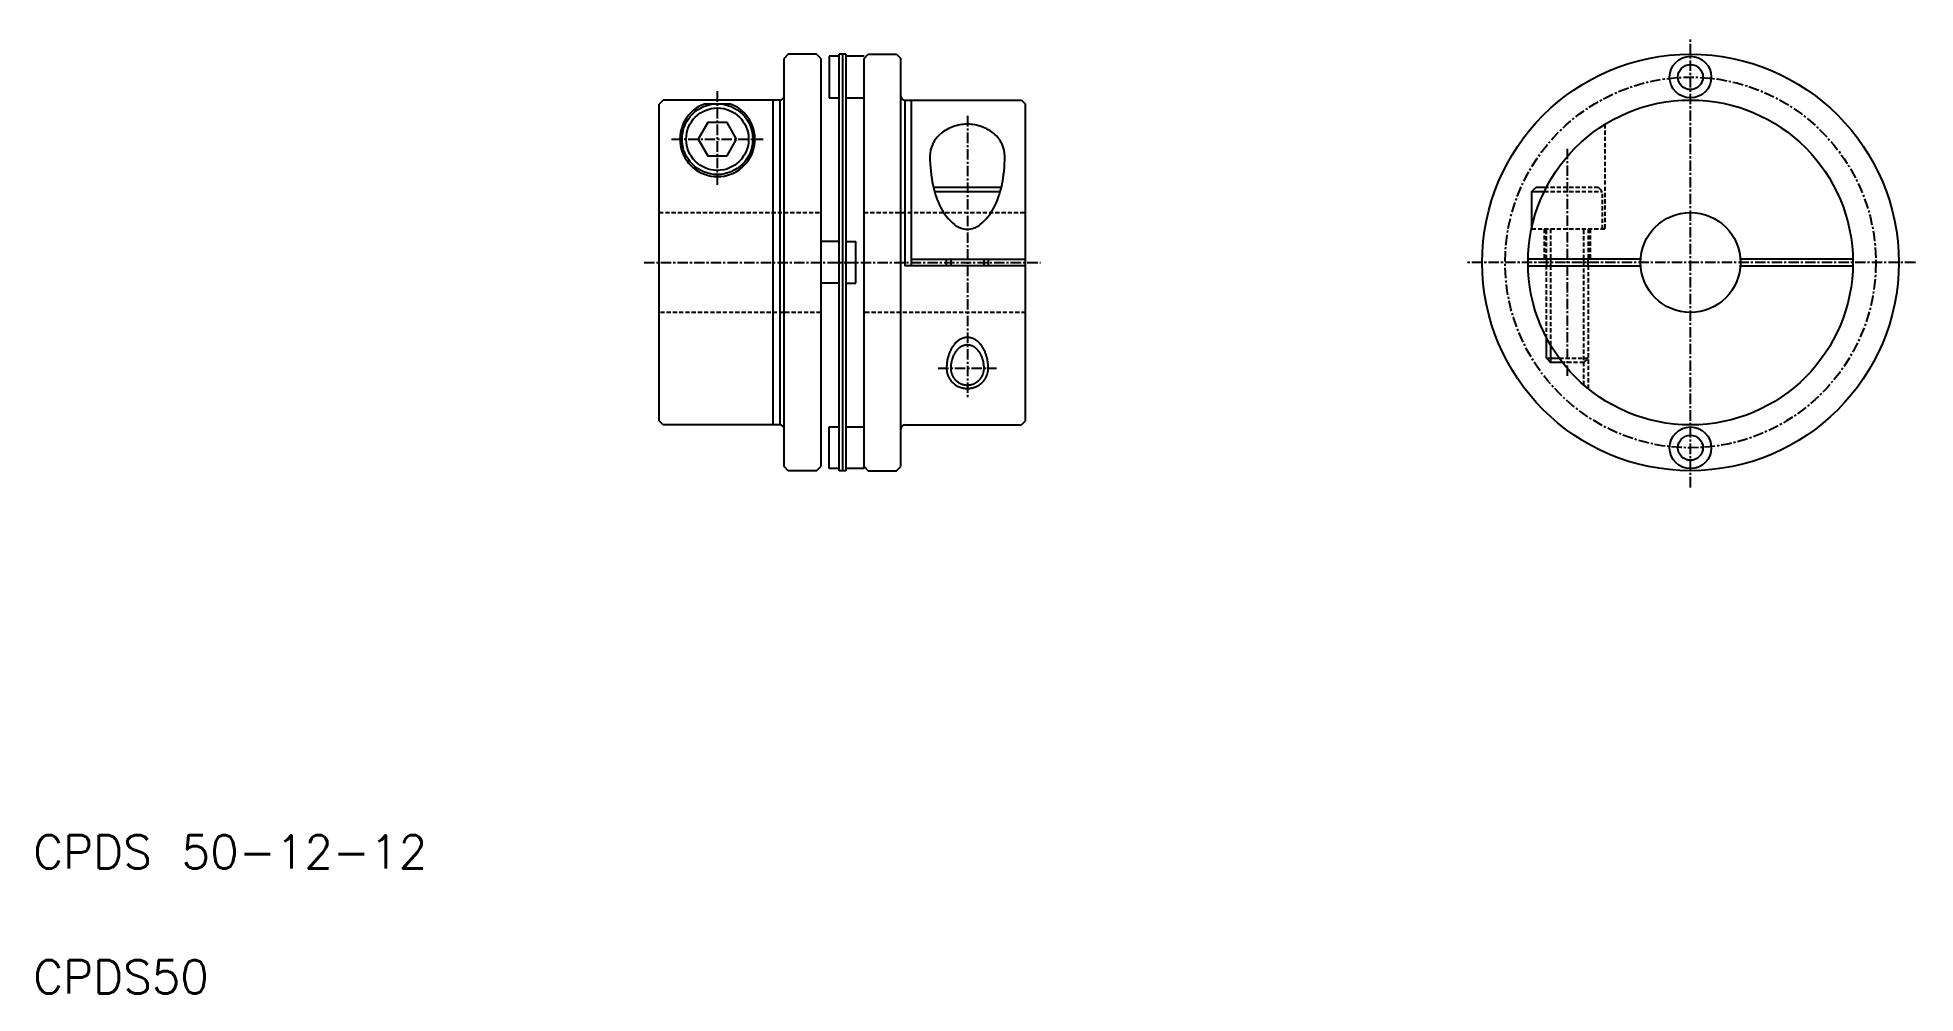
# Model space of a CAD drawing. Extents: x 11 to 236, y 10 to 125.
import ezdxf

# ---------------------------------------------------------------- set-up
doc = ezdxf.new("R2010")
doc.units = 0
doc.linetypes.add('CENTER', pattern=[2, 1.25, -0.25, 0.25, -0.25])
doc.linetypes.add('DASHED', pattern=[0.75, 0.5, -0.25])
doc.layers.get('0').update_dxf_attribs({"linetype": 'CONTINUOUS'})
doc.layers.add('CENTER', color=1, linetype='CENTER')
doc.styles.get("Standard").update_dxf_attribs({"font": 'txt.shx', "width": 0.7, "bigfont": 'bigfont.shx'})

msp = doc.modelspace()

# ---------------------------------------------------------------- linework, layer by layer
at = {"color": 7, "linetype": 'CONTINUOUS'}
for p, q in [((100.62, 122.75), (100.12, 122.25)), ((100.12, 73.25), (100.12, 122.25)), ((104.02, 122.75), (100.62, 122.75)), ((104.52, 122.25), (104.02, 122.75)), ((104.52, 122.25), (104.52, 73.25)), ((105.52, 122.5), (105.52, 117.5)), ((106.72, 122.5), (105.52, 122.5)), ((106.72, 72.75), (106.72, 122.75)), ((107.52, 122.75), (106.72, 122.75)), ((107.12, 122.75), (107.12, 72.75)), ((107.52, 122.75), (107.52, 72.75)), ((109.72, 122.5), (107.52, 122.5)), ((109.72, 122.25), (110.22, 122.75)), ((109.72, 73), (109.72, 122.25)), ((110.22, 122.75), (113.62, 122.75)), ((113.62, 122.75), (114.12, 122.25)), ((114.12, 73.25), (114.12, 122.25)), ((85.62, 117.25), (85.12, 116.75)), ((99.62, 117.25), (85.62, 117.25)), ((98.82, 78.25), (98.82, 117.25)), ((99.62, 117.25), (99.62, 78.25)), ((105.52, 117.5), (106.72, 117.5)), ((107.52, 117.5), (109.72, 117.5)), ((114.62, 117.25), (114.62, 97.35)), ((114.62, 117.25), (128.62, 117.25)), ((115.42, 97.35), (115.42, 117.25)), ((128.62, 117.25), (129.12, 116.75)), ((85.12, 78.75), (85.12, 116.75)), ((90.64, 116.8), (93.6, 116.8)), ((129.12, 78.75), (129.12, 116.75)), ((90.97, 114.55), (89.81, 112.55)), ((93.28, 114.55), (90.97, 114.55)), ((94.43, 112.55), (93.28, 114.55)), ((89.81, 112.55), (90.97, 110.55)), ((90.97, 110.55), (93.28, 110.55)), ((93.28, 110.55), (94.43, 112.55)), ((126.2, 106.75), (118.04, 106.75)), ((118.18, 106.25), (126.07, 106.25)), ((189.87, 106.25), (190.37, 106.75)), ((189.87, 101.91), (189.87, 106.25)), ((189.87, 106.25), (191.37, 106.25)), ((191.62, 106.75), (190.37, 106.75)), ((106.72, 100.25), (104.52, 100.25)), ((107.52, 100.25), (108.72, 100.25)), ((108.72, 95.25), (108.72, 100.25)), ((129.12, 97.35), (114.62, 97.35)), ((115.42, 98.15), (129.12, 98.15)), ((119.62, 97.35), (119.62, 98.15)), ((124.62, 98.15), (124.62, 97.35)), ((202.94, 98.15), (189.43, 98.15)), ((189.43, 97.35), (202.94, 97.35)), ((191.62, 98.15), (191.62, 97.35)), ((196.62, 97.35), (196.62, 98.15)), ((228.42, 98.15), (214.91, 98.15)), ((214.91, 97.35), (228.42, 97.35)), ((218.29, 97.35), (218.29, 97.35)), ((221.66, 97.35), (221.66, 97.35)), ((106.72, 95.25), (104.52, 95.25)), ((107.52, 95.25), (108.72, 95.25)), ((191.62, 86.25), (191.62, 88.66)), ((191.62, 86.25), (193.18, 86.25)), ((191.62, 86.25), (192.12, 85.75)), ((193.55, 85.75), (192.12, 85.75)), ((85.62, 78.25), (85.12, 78.75)), ((99.62, 78.25), (85.62, 78.25)), ((105.52, 73), (105.52, 78)), ((105.52, 78), (106.72, 78)), ((107.52, 78), (109.72, 78)), ((114.62, 78.25), (128.62, 78.25)), ((128.62, 78.25), (129.12, 78.75)), ((100.62, 72.75), (100.12, 73.25)), ((104.02, 72.75), (100.62, 72.75)), ((104.02, 72.75), (104.52, 73.25)), ((106.72, 73), (105.52, 73)), ((107.52, 72.75), (106.72, 72.75)), ((109.72, 73), (107.52, 73)), ((109.72, 73.25), (110.22, 72.75)), ((110.22, 72.75), (113.62, 72.75)), ((113.62, 72.75), (114.12, 73.25))]:
    msp.add_line(p, q, dxfattribs=at)
at = {"color": 3, "linetype": 'DASHED'}
for p, q in [((198.62, 114.34), (198.62, 101.75)), ((191.37, 106.25), (198.37, 106.25)), ((197.87, 106.75), (191.62, 106.75)), ((197.87, 106.75), (198.37, 106.25)), ((198.37, 101.75), (198.37, 106.25)), ((85.12, 103.75), (104.52, 103.75)), ((109.72, 103.75), (129.12, 103.75)), ((189.87, 101.91), (189.87, 101.75)), ((198.62, 101.75), (189.87, 101.75)), ((191.37, 101.75), (191.37, 98.15)), ((191.62, 98.15), (191.62, 101.75)), ((192.12, 101.75), (192.12, 98.15)), ((196.12, 98.15), (196.12, 101.75)), ((196.62, 101.75), (196.62, 98.15)), ((196.87, 101.75), (196.87, 98.15)), ((191.62, 88.66), (191.62, 97.35)), ((192.12, 97.35), (192.12, 87.85)), ((196.12, 83.04), (196.12, 97.35)), ((196.62, 97.35), (196.62, 82.62)), ((104.52, 91.75), (85.12, 91.75)), ((129.12, 91.75), (109.72, 91.75)), ((193.18, 86.25), (196.62, 86.25)), ((196.12, 85.75), (193.55, 85.75)), ((196.12, 85.75), (196.62, 86.25))]:
    msp.add_line(p, q, dxfattribs=at)
at = {"color": 3, "linetype": 'CONTINUOUS'}
for p, q in [((120.12, 98.15), (120.12, 97.35)), ((124.12, 97.35), (124.12, 98.15)), ((192.12, 98.15), (192.12, 97.35)), ((196.12, 97.35), (196.12, 98.15)), ((192.12, 87.85), (192.12, 85.75))]:
    msp.add_line(p, q, dxfattribs=at)
for points in [[(124.62, 85.05, 0), (124.62, 85.14, 0), (124.62, 85.23, 0), (124.62, 85.32, 0), (124.61, 85.41, 0), (124.6, 85.5, 0), (124.6, 85.59, 0), (124.59, 85.68, 0), (124.58, 85.77, 0), (124.56, 85.86, 0), (124.55, 85.95, 0), (124.53, 86.04, 0), (124.52, 86.13, 0), (124.5, 86.21, 0), (124.48, 86.3, 0), (124.46, 86.38, 0), (124.43, 86.47, 0), (124.41, 86.55, 0), (124.38, 86.63, 0), (124.36, 86.71, 0), (124.33, 86.8, 0), (124.3, 86.87, 0), (124.27, 86.95, 0), (124.24, 87.03, 0), (124.2, 87.11, 0), (124.17, 87.18, 0), (124.13, 87.26, 0), (124.09, 87.33, 0), (124.06, 87.4, 0), (124.02, 87.47, 0), (123.98, 87.54, 0), (123.93, 87.6, 0), (123.89, 87.67, 0), (123.85, 87.73, 0), (123.8, 87.79, 0), (123.76, 87.85, 0), (123.71, 87.91, 0), (123.66, 87.97, 0), (123.61, 88.02, 0), (123.56, 88.08, 0), (123.51, 88.13, 0), (123.46, 88.18, 0), (123.41, 88.22, 0), (123.36, 88.27, 0), (123.3, 88.31, 0), (123.25, 88.36, 0), (123.19, 88.4, 0), (123.14, 88.43, 0), (123.08, 88.47, 0), (123.02, 88.5, 0), (122.97, 88.53, 0), (122.91, 88.56, 0), (122.85, 88.59, 0), (122.79, 88.62, 0), (122.73, 88.64, 0), (122.67, 88.66, 0), (122.61, 88.68, 0), (122.55, 88.7, 0), (122.49, 88.71, 0), (122.43, 88.72, 0), (122.37, 88.73, 0), (122.31, 88.74, 0), (122.25, 88.75, 0), (122.18, 88.75, 0), (122.12, 88.75, 0), (122.06, 88.75, 0), (122, 88.75, 0), (121.94, 88.74, 0), (121.88, 88.73, 0), (121.82, 88.72, 0), (121.76, 88.71, 0), (121.7, 88.7, 0), (121.64, 88.68, 0), (121.58, 88.66, 0), (121.52, 88.64, 0), (121.46, 88.62, 0), (121.4, 88.59, 0), (121.34, 88.56, 0), (121.28, 88.53, 0), (121.22, 88.5, 0), (121.17, 88.47, 0), (121.11, 88.43, 0), (121.05, 88.4, 0), (121, 88.36, 0), (120.94, 88.31, 0), (120.89, 88.27, 0), (120.84, 88.22, 0), (120.79, 88.18, 0), (120.73, 88.13, 0), (120.68, 88.08, 0), (120.63, 88.02, 0), (120.59, 87.97, 0), (120.54, 87.91, 0), (120.49, 87.85, 0), (120.44, 87.79, 0), (120.4, 87.73, 0), (120.36, 87.67, 0), (120.31, 87.6, 0), (120.27, 87.54, 0), (120.23, 87.47, 0), (120.19, 87.4, 0), (120.15, 87.33, 0), (120.12, 87.26, 0), (120.08, 87.18, 0), (120.04, 87.11, 0), (120.01, 87.03, 0), (119.98, 86.95, 0), (119.95, 86.87, 0), (119.92, 86.8, 0), (119.89, 86.71, 0), (119.86, 86.63, 0), (119.84, 86.55, 0), (119.81, 86.47, 0), (119.79, 86.38, 0), (119.77, 86.3, 0), (119.75, 86.21, 0), (119.73, 86.13, 0), (119.71, 86.04, 0), (119.7, 85.95, 0), (119.68, 85.86, 0), (119.67, 85.77, 0), (119.66, 85.68, 0), (119.65, 85.59, 0), (119.64, 85.5, 0), (119.64, 85.41, 0), (119.63, 85.32, 0), (119.63, 85.23, 0), (119.62, 85.14, 0), (119.62, 85.05, 0)], [(119.62, 85.05, 0), (119.62, 84.99, 0), (119.63, 84.93, 0), (119.63, 84.87, 0), (119.64, 84.81, 0), (119.64, 84.75, 0), (119.65, 84.69, 0), (119.66, 84.64, 0), (119.67, 84.58, 0), (119.68, 84.52, 0), (119.7, 84.46, 0), (119.71, 84.4, 0), (119.73, 84.34, 0), (119.75, 84.29, 0), (119.77, 84.23, 0), (119.79, 84.18, 0), (119.81, 84.12, 0), (119.84, 84.07, 0), (119.86, 84.01, 0), (119.89, 83.96, 0), (119.92, 83.9, 0), (119.95, 83.85, 0), (119.98, 83.8, 0), (120.01, 83.75, 0), (120.04, 83.7, 0), (120.08, 83.65, 0), (120.12, 83.6, 0), (120.15, 83.55, 0), (120.19, 83.51, 0), (120.23, 83.46, 0), (120.27, 83.42, 0), (120.31, 83.37, 0), (120.36, 83.33, 0), (120.4, 83.29, 0), (120.44, 83.25, 0), (120.49, 83.21, 0), (120.54, 83.17, 0), (120.59, 83.13, 0), (120.63, 83.1, 0), (120.68, 83.06, 0), (120.73, 83.03, 0), (120.79, 82.99, 0), (120.84, 82.96, 0), (120.89, 82.93, 0), (120.94, 82.9, 0), (121, 82.88, 0), (121.05, 82.85, 0), (121.11, 82.83, 0), (121.17, 82.8, 0), (121.22, 82.78, 0), (121.28, 82.76, 0), (121.34, 82.74, 0), (121.4, 82.72, 0), (121.46, 82.71, 0), (121.52, 82.69, 0), (121.58, 82.68, 0), (121.64, 82.66, 0), (121.7, 82.65, 0), (121.76, 82.64, 0), (121.82, 82.64, 0), (121.88, 82.63, 0), (121.94, 82.62, 0), (122, 82.62, 0), (122.06, 82.62, 0), (122.12, 82.62, 0), (122.18, 82.62, 0), (122.25, 82.62, 0), (122.31, 82.62, 0), (122.37, 82.63, 0), (122.43, 82.64, 0), (122.49, 82.64, 0), (122.55, 82.65, 0), (122.61, 82.66, 0), (122.67, 82.68, 0), (122.73, 82.69, 0), (122.79, 82.71, 0), (122.85, 82.72, 0), (122.91, 82.74, 0), (122.97, 82.76, 0), (123.02, 82.78, 0), (123.08, 82.8, 0), (123.14, 82.83, 0), (123.19, 82.85, 0), (123.25, 82.88, 0), (123.3, 82.9, 0), (123.36, 82.93, 0), (123.41, 82.96, 0), (123.46, 82.99, 0), (123.51, 83.03, 0), (123.56, 83.06, 0), (123.61, 83.1, 0), (123.66, 83.13, 0), (123.71, 83.17, 0), (123.76, 83.21, 0), (123.8, 83.25, 0), (123.85, 83.29, 0), (123.89, 83.33, 0), (123.93, 83.37, 0), (123.98, 83.42, 0), (124.02, 83.46, 0), (124.06, 83.51, 0), (124.09, 83.55, 0), (124.13, 83.6, 0), (124.17, 83.65, 0), (124.2, 83.7, 0), (124.24, 83.75, 0), (124.27, 83.8, 0), (124.3, 83.85, 0), (124.33, 83.9, 0), (124.36, 83.96, 0), (124.38, 84.01, 0), (124.41, 84.07, 0), (124.43, 84.12, 0), (124.46, 84.18, 0), (124.48, 84.23, 0), (124.5, 84.29, 0), (124.52, 84.34, 0), (124.53, 84.4, 0), (124.55, 84.46, 0), (124.56, 84.52, 0), (124.58, 84.58, 0), (124.59, 84.64, 0), (124.6, 84.69, 0), (124.6, 84.75, 0), (124.61, 84.81, 0), (124.62, 84.87, 0), (124.62, 84.93, 0), (124.62, 84.99, 0), (124.62, 85.05, 0)]]:
    msp.add_polyline3d(points, dxfattribs=at)
at = {"color": 7, "linetype": 'CONTINUOUS'}
for points in [[(124.12, 85.05, 0), (124.12, 85.12, 0), (124.12, 85.19, 0), (124.12, 85.26, 0), (124.11, 85.33, 0), (124.11, 85.39, 0), (124.1, 85.46, 0), (124.09, 85.53, 0), (124.08, 85.6, 0), (124.07, 85.66, 0), (124.06, 85.73, 0), (124.05, 85.8, 0), (124.04, 85.86, 0), (124.02, 85.93, 0), (124.01, 85.99, 0), (123.99, 86.06, 0), (123.97, 86.12, 0), (123.95, 86.19, 0), (123.93, 86.25, 0), (123.91, 86.31, 0), (123.89, 86.37, 0), (123.86, 86.43, 0), (123.84, 86.49, 0), (123.81, 86.55, 0), (123.79, 86.61, 0), (123.76, 86.66, 0), (123.73, 86.72, 0), (123.7, 86.77, 0), (123.67, 86.83, 0), (123.64, 86.88, 0), (123.61, 86.93, 0), (123.57, 86.98, 0), (123.54, 87.03, 0), (123.5, 87.08, 0), (123.47, 87.12, 0), (123.43, 87.17, 0), (123.39, 87.21, 0), (123.35, 87.26, 0), (123.31, 87.3, 0), (123.27, 87.34, 0), (123.23, 87.38, 0), (123.19, 87.41, 0), (123.15, 87.45, 0), (123.11, 87.49, 0), (123.07, 87.52, 0), (123.02, 87.55, 0), (122.98, 87.58, 0), (122.93, 87.61, 0), (122.89, 87.64, 0), (122.84, 87.66, 0), (122.8, 87.69, 0), (122.75, 87.71, 0), (122.7, 87.73, 0), (122.66, 87.75, 0), (122.61, 87.76, 0), (122.56, 87.78, 0), (122.51, 87.79, 0), (122.47, 87.81, 0), (122.42, 87.82, 0), (122.37, 87.83, 0), (122.32, 87.84, 0), (122.27, 87.84, 0), (122.22, 87.85, 0), (122.17, 87.85, 0), (122.12, 87.85, 0), (122.07, 87.85, 0), (122.02, 87.85, 0), (121.98, 87.84, 0), (121.93, 87.84, 0), (121.88, 87.83, 0), (121.83, 87.82, 0), (121.78, 87.81, 0), (121.73, 87.79, 0), (121.68, 87.78, 0), (121.64, 87.76, 0), (121.59, 87.75, 0), (121.54, 87.73, 0), (121.5, 87.71, 0), (121.45, 87.69, 0), (121.4, 87.66, 0), (121.36, 87.64, 0), (121.31, 87.61, 0), (121.27, 87.58, 0), (121.22, 87.55, 0), (121.18, 87.52, 0), (121.14, 87.49, 0), (121.09, 87.45, 0), (121.05, 87.41, 0), (121.01, 87.38, 0), (120.97, 87.34, 0), (120.93, 87.3, 0), (120.89, 87.26, 0), (120.85, 87.21, 0), (120.82, 87.17, 0), (120.78, 87.12, 0), (120.74, 87.08, 0), (120.71, 87.03, 0), (120.67, 86.98, 0), (120.64, 86.93, 0), (120.61, 86.88, 0), (120.58, 86.83, 0), (120.55, 86.77, 0), (120.52, 86.72, 0), (120.49, 86.66, 0), (120.46, 86.61, 0), (120.43, 86.55, 0), (120.41, 86.49, 0), (120.38, 86.43, 0), (120.36, 86.37, 0), (120.34, 86.31, 0), (120.32, 86.25, 0), (120.29, 86.19, 0), (120.28, 86.12, 0), (120.26, 86.06, 0), (120.24, 85.99, 0), (120.22, 85.93, 0), (120.21, 85.86, 0), (120.2, 85.8, 0), (120.18, 85.73, 0), (120.17, 85.66, 0), (120.16, 85.6, 0), (120.15, 85.53, 0), (120.14, 85.46, 0), (120.14, 85.39, 0), (120.13, 85.33, 0), (120.13, 85.26, 0), (120.13, 85.19, 0), (120.12, 85.12, 0), (120.12, 85.05, 0)], [(120.12, 85.05, 0), (120.12, 85, 0), (120.13, 84.95, 0), (120.13, 84.9, 0), (120.13, 84.85, 0), (120.14, 84.81, 0), (120.14, 84.76, 0), (120.15, 84.71, 0), (120.16, 84.66, 0), (120.17, 84.61, 0), (120.18, 84.56, 0), (120.2, 84.51, 0), (120.21, 84.47, 0), (120.22, 84.42, 0), (120.24, 84.37, 0), (120.26, 84.33, 0), (120.28, 84.28, 0), (120.29, 84.24, 0), (120.32, 84.19, 0), (120.34, 84.15, 0), (120.36, 84.1, 0), (120.38, 84.06, 0), (120.41, 84.02, 0), (120.43, 83.97, 0), (120.46, 83.93, 0), (120.49, 83.89, 0), (120.52, 83.85, 0), (120.55, 83.81, 0), (120.58, 83.77, 0), (120.61, 83.74, 0), (120.64, 83.7, 0), (120.67, 83.66, 0), (120.71, 83.63, 0), (120.74, 83.59, 0), (120.78, 83.56, 0), (120.82, 83.53, 0), (120.85, 83.49, 0), (120.89, 83.46, 0), (120.93, 83.43, 0), (120.97, 83.41, 0), (121.01, 83.38, 0), (121.05, 83.35, 0), (121.09, 83.32, 0), (121.14, 83.3, 0), (121.18, 83.28, 0), (121.22, 83.25, 0), (121.27, 83.23, 0), (121.31, 83.21, 0), (121.36, 83.19, 0), (121.4, 83.17, 0), (121.45, 83.16, 0), (121.5, 83.14, 0), (121.54, 83.12, 0), (121.59, 83.11, 0), (121.64, 83.1, 0), (121.68, 83.09, 0), (121.73, 83.08, 0), (121.78, 83.07, 0), (121.83, 83.06, 0), (121.88, 83.05, 0), (121.93, 83.05, 0), (121.98, 83.04, 0), (122.02, 83.04, 0), (122.07, 83.04, 0), (122.12, 83.04, 0), (122.17, 83.04, 0), (122.22, 83.04, 0), (122.27, 83.04, 0), (122.32, 83.05, 0), (122.37, 83.05, 0), (122.42, 83.06, 0), (122.47, 83.07, 0), (122.51, 83.08, 0), (122.56, 83.09, 0), (122.61, 83.1, 0), (122.66, 83.11, 0), (122.7, 83.12, 0), (122.75, 83.14, 0), (122.8, 83.16, 0), (122.84, 83.17, 0), (122.89, 83.19, 0), (122.93, 83.21, 0), (122.98, 83.23, 0), (123.02, 83.25, 0), (123.07, 83.28, 0), (123.11, 83.3, 0), (123.15, 83.32, 0), (123.19, 83.35, 0), (123.23, 83.38, 0), (123.27, 83.41, 0), (123.31, 83.43, 0), (123.35, 83.46, 0), (123.39, 83.49, 0), (123.43, 83.53, 0), (123.47, 83.56, 0), (123.5, 83.59, 0), (123.54, 83.63, 0), (123.57, 83.66, 0), (123.61, 83.7, 0), (123.64, 83.74, 0), (123.67, 83.77, 0), (123.7, 83.81, 0), (123.73, 83.85, 0), (123.76, 83.89, 0), (123.79, 83.93, 0), (123.81, 83.97, 0), (123.84, 84.02, 0), (123.86, 84.06, 0), (123.89, 84.1, 0), (123.91, 84.15, 0), (123.93, 84.19, 0), (123.95, 84.24, 0), (123.97, 84.28, 0), (123.99, 84.33, 0), (124.01, 84.37, 0), (124.02, 84.42, 0), (124.04, 84.47, 0), (124.05, 84.51, 0), (124.06, 84.56, 0), (124.07, 84.61, 0), (124.08, 84.66, 0), (124.09, 84.71, 0), (124.1, 84.76, 0), (124.11, 84.81, 0), (124.11, 84.85, 0), (124.12, 84.9, 0), (124.12, 84.95, 0), (124.12, 85, 0), (124.12, 85.05, 0)]]:
    msp.add_polyline3d(points, dxfattribs=at)
for centre, radius in [((208.92, 97.75), 25), ((208.92, 120), 2.5), ((208.92, 120), 1.5), ((208.92, 97.75), 19.5), ((92.12, 112.55), 4.25), ((92.12, 112.55), 3.75), ((208.92, 97.75), 6), ((208.92, 75.5), 2.5), ((208.92, 75.5), 1.5)]:
    msp.add_circle(centre, radius, dxfattribs=at)
for centre, radius, start, end in [((99.62, 117.75), 0.5, 270, 0), ((114.62, 117.75), 0.5, 180, 270), ((92.12, 112.55), 4.5, 109.1881, 70.8119), ((121.49, 110.22), 3.94, 130.4301, 154.0718), ((121.88, 109.77), 4.52, 109.4378, 130.4301), ((122.12, 109.07), 5.27, 90, 109.4379), ((122.12, 109.07), 5.27, 70.5621, 90), ((122.37, 109.77), 4.52, 49.5699, 70.5622), ((122.75, 110.22), 3.94, 25.9282, 49.5699), ((120.91, 110.5), 3.28, 154.0718, 180), ((134.61, 110.5), 16.98, 180, 192.019), ((109.64, 110.5), 16.98, 347.981, 360), ((123.34, 110.5), 3.28, 0, 25.9282), ((128.43, 109.19), 10.66, 192.0191, 207.2031), ((115.82, 109.19), 10.66, 332.7969, 347.9809), ((124.54, 107.19), 6.29, 207.203, 231.1359), ((119.71, 107.19), 6.29, 308.8641, 332.797), ((122.12, 104.19), 2.44, 231.1359, 270), ((122.12, 104.19), 2.44, 270, 308.8641), ((99.62, 77.75), 0.5, 0, 90), ((114.62, 77.75), 0.5, 90, 180)]:
    msp.add_arc(centre, radius, start, end, dxfattribs=at)
at = {"layer": 'CENTER', "color": 1, "linetype": 'CENTER'}
for p, q in [((208.92, 70.75), (208.92, 124.75)), ((92.12, 107.05), (92.12, 118.3)), ((122.12, 115.34), (122.12, 81.58)), ((86.62, 112.55), (97.62, 112.55)), ((194.12, 111.4), (194.12, 84.1)), ((83.32, 97.75), (130.92, 97.75)), ((235.92, 97.75), (181.92, 97.75)), ((118.62, 85.05), (125.62, 85.05))]:
    msp.add_line(p, q, dxfattribs=at)
msp.add_circle((208.92, 97.75), 22.25, dxfattribs=at)

# ---------------------------------------------------------------- texts
at = {"color": 7, "linetype": 'CONTINUOUS'}
for s, p in [('CPDS 50-12-12', (10, 25)), ('CPDS50', (10, 10))]:
    msp.add_text(s, height=4, dxfattribs=at).set_placement(p)

doc.saveas('drawing.dxf')
